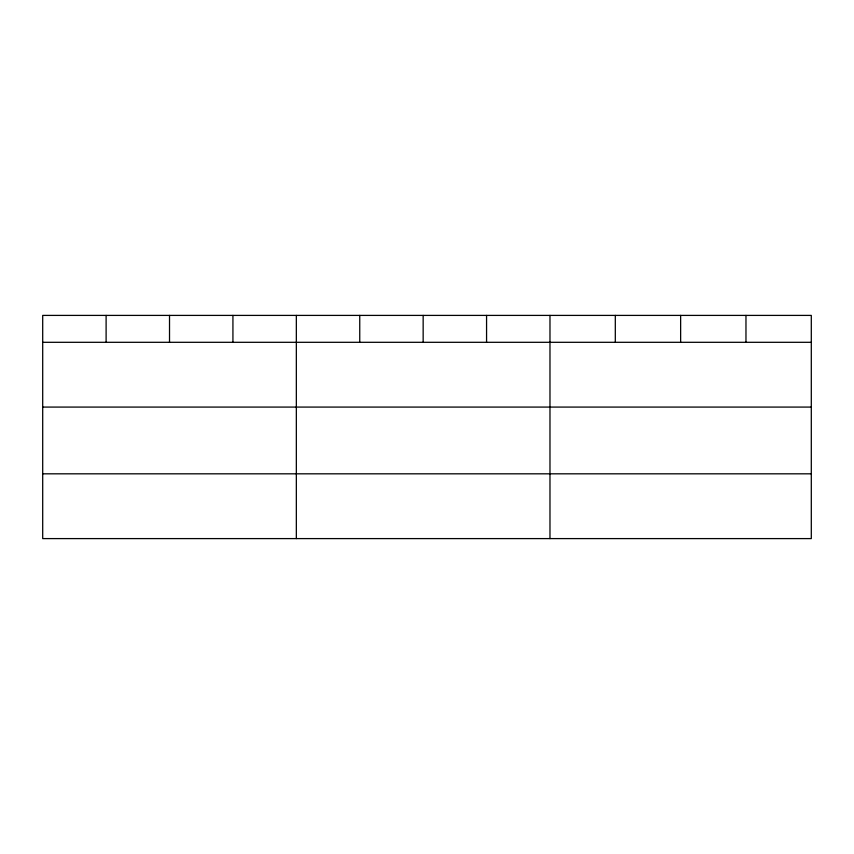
<?xml version="1.0" encoding="UTF-8"?>
<svg xmlns="http://www.w3.org/2000/svg" width="854" height="854" viewBox="0 0 854 854"><rect width="100%" height="100%" fill="white"/><g stroke="black" fill="none" stroke-linecap="round" stroke-linejoin="round"><path stroke-width="1.28" d="M811.3 407.08L811.3 315.404L42.7 315.404L42.7 538.596L811.3 538.596L811.3 407.08L42.7 407.08M42.7 342.305L811.3 342.305M42.7 473.821L811.3 473.821M745.969 315.404L745.969 342.305M680.638 315.404L680.638 342.305M615.307 315.404L615.307 342.305M549.976 315.404L549.976 538.596M486.566 315.404L486.566 342.305M423.157 315.404L423.157 342.305M359.747 315.404L359.747 342.305M296.338 315.404L296.338 538.596M232.928 315.404L232.928 342.305M169.519 315.404L169.519 342.305M106.109 315.404L106.109 342.305"/></g></svg>
